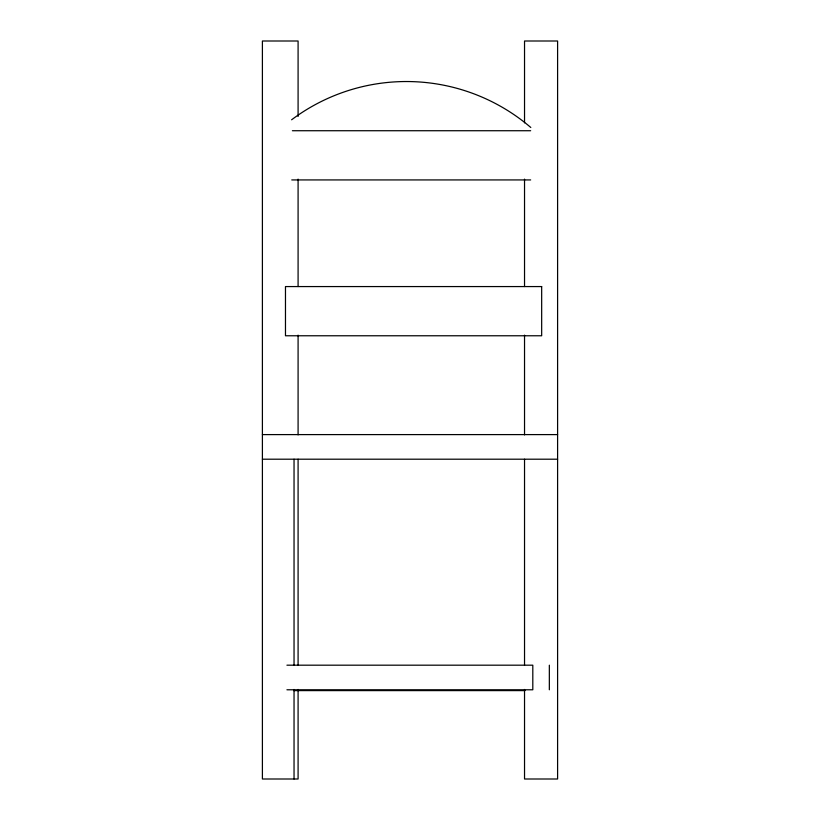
<?xml version="1.0" encoding="UTF-8"?>
<svg xmlns="http://www.w3.org/2000/svg" width="820" height="820" viewBox="0 0 820 820"><rect width="100%" height="100%" fill="white"/><g stroke="black" fill="none" stroke-linecap="round" stroke-linejoin="round"><path stroke-width="1.23" d="M292.391 130.728L530.653 130.728M291.756 179.928L530.663 179.928M262.4 434.6L557.6 434.6M262.4 459.2L557.6 459.2M286.928 665.184L532.805 665.184L532.805 689.784L286.928 689.784M293.601 690.604L524.964 690.604M549.338 665.184L549.338 689.784M524.534 122.846L524.534 41L557.6 41L557.6 779L524.534 779L524.534 689.456M524.534 179.119L524.534 286.549M524.534 335.144L524.534 434.897M524.534 459.2L524.534 665.153M298.09 116.45L298.09 41L262.4 41L262.4 779L298.09 779L298.09 689.456M298.09 179.119L298.09 286.549M298.09 335.144L298.09 434.897M298.09 459.2L298.09 665.153M294.042 459.2L294.042 665.153M294.042 689.456L294.042 779M291.612 119.781A191.367 191.367 0 0 1 530.806 127.489M541.672 286.569L285.473 286.569L285.473 335.769L541.672 335.769L541.672 286.569"/></g></svg>
